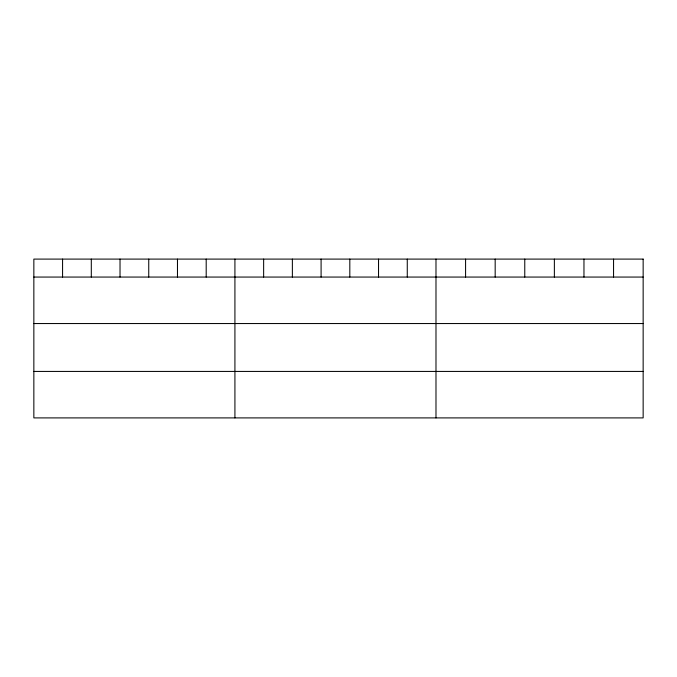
<?xml version="1.0" encoding="UTF-8"?>
<svg xmlns="http://www.w3.org/2000/svg" width="677" height="677" viewBox="0 0 677 677"><rect width="100%" height="100%" fill="white"/><g stroke="black" fill="none" stroke-linecap="round" stroke-linejoin="round"><path stroke-width="1.02" d="M33.85 277.062L643.15 277.062M33.85 323.547L643.15 323.547M33.85 371.428L643.15 371.428M613.557 259.096L613.557 277.062M583.963 259.096L583.963 277.062M554.37 259.096L554.37 277.062M524.768 259.096L524.768 277.062M495.175 259.096L495.175 277.062M465.581 259.096L465.581 277.062M435.988 259.096L435.988 417.904M407.266 259.096L407.266 277.062M378.536 259.096L378.536 277.062M349.814 259.096L349.814 277.062M321.093 259.096L321.093 277.062M292.371 259.096L292.371 277.062M263.641 259.096L263.641 277.062M234.919 259.096L234.919 417.904M206.197 259.096L206.197 277.062M177.467 259.096L177.467 277.062M148.745 259.096L148.745 277.062M120.024 259.096L120.024 277.062M91.302 259.096L91.302 277.062M62.572 259.096L62.572 277.062M643.15 259.096L33.85 259.096L33.85 417.904L643.15 417.904L643.15 259.096"/></g></svg>
